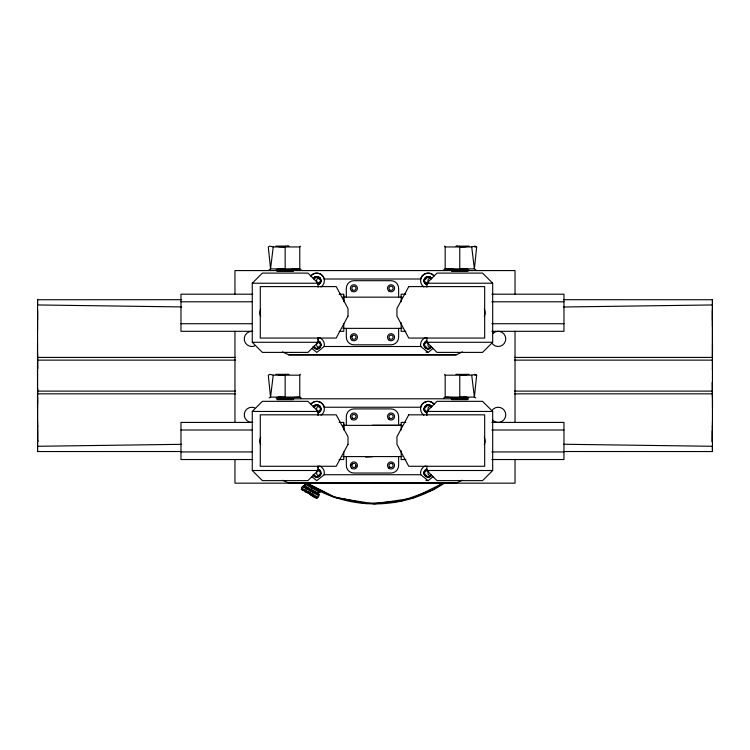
<?xml version="1.0" encoding="UTF-8"?>
<svg xmlns="http://www.w3.org/2000/svg" width="750" height="750" viewBox="0 0 750 750"><rect width="100%" height="100%" fill="white"/><g stroke="black" fill="none" stroke-linecap="round" stroke-linejoin="round"><path stroke-width="1.12" d="M37.5 343.556L37.5 407.691M37.566 329.653L37.566 311.231M181.678 451.519L37.566 451.547L37.566 299.7L37.566 304.95L181.678 306.928M37.566 451.509L37.566 393.844L235.575 393.844M318.056 415.453L318.056 411.45L307.941 401.334L262.378 401.334L252.262 411.45L252.262 470.503L262.378 480.628L307.941 480.628L318.056 470.503L318.056 465.928M318.056 287.222L318.056 283.228L307.941 273.103L262.378 273.103L252.262 283.228L252.262 342.281L262.378 352.397L307.941 352.397L318.056 342.281L318.056 337.697M343.791 451.941L343.791 459.534L339.141 459.534M343.791 429.928L343.791 424.106M343.791 323.719L343.791 331.312L339.141 331.312M343.791 301.697L343.791 295.884M712.434 320.1L712.425 309.272M563.634 451.519L712.434 451.547L712.434 446.288L563.634 444.253M712.5 407.691L712.434 381.441M712.434 451.547L712.434 299.7L712.434 357.403L514.425 357.403M712.434 430.247L712.397 442.219L712.434 425.184M37.575 309.272L37.566 320.1M712.434 369.806L712.5 343.556M37.575 440.109L37.566 441.75L37.566 430.181M712.434 311.231L712.434 326.269M712.434 421.584L712.416 441.684L712.434 431.147M37.566 426.938L37.566 421.584M37.566 393.637L37.8 388.988M303.263 487.003L303.337 485.672L305.4 486.272M444.6 246.112L445.172 246.956L471.713 246.956L475.05 246.112L476.653 246.956L474.394 268.884L475.809 269.728M444.6 374.334L445.172 375.178L471.713 375.178L475.05 374.334L476.653 375.178L474.394 397.116L475.809 397.959M301.191 269.728L299.775 268.884L270.544 268.884L268.284 246.956L269.897 246.112L273.225 246.956L270.544 268.884L269.128 269.728M301.191 397.959L299.775 397.116L270.544 397.116L268.284 375.178L269.897 374.334L273.225 375.178L270.544 397.116L269.128 397.959M317.953 284.681C325.162 282.366 317.306 272.184 313.256 278.531L316.088 276.609L319.041 277.209M317.953 412.903C325.162 410.597 317.306 400.406 313.256 406.762L316.088 404.831L319.397 405.694M431.691 278.531C427.641 272.184 419.775 282.366 426.994 284.681L425.906 284.184M424.144 279.619L424.613 282.863M425.906 412.406L426.994 412.903C419.775 410.597 427.641 400.406 431.691 406.762M424.022 344.363L424.716 342.478M424.022 472.584L424.716 470.709L426.572 469.2L425.475 469.866M316.734 349.144L320.944 344.812L317.484 341.353M316.734 477.366L320.944 473.034L317.484 469.575M318.666 495.712L319.069 494.569L318.075 493.444L305.419 486.281L304.781 483.984L305.344 482.991L320.325 491.466L319.762 492.459L317.466 493.097M320.334 282.863L320.794 281.775M320.334 411.084L320.794 410.006M351.891 336.759L352.294 335.925M351.891 464.981L352.294 464.147M355.538 466.734L355.931 465.9A2.072 2.072 0 0 0 353.297 463.463A2.072 2.072 0 0 0 352.5 466.959A2.072 2.072 0 0 0 355.931 465.9M319.734 491.184L320.325 491.466L312.684 487.481L311.447 489.694M301.481 487.931L302.316 486.459L318.909 495.853L318.075 497.325L301.481 487.931L302.438 488.475L301.331 489.216L302.906 490.678M309.778 492.628L310.613 491.156M424.716 470.7L424.172 471.872A2.916 2.006 90 0 0 424.172 474.216L426.328 476.756L429.975 476.756M320.531 346.603C319.209 349.688 314.372 349.688 313.05 346.603M320.531 474.825C319.209 477.909 314.372 477.909 313.05 474.825M275.841 246.112L285.159 246.112L285.159 269.728L299.775 268.884L299.775 246.956L300.347 246.112M275.841 374.334L285.159 374.334L285.159 397.959L299.775 397.116L299.775 375.178L300.347 374.334M424.613 278.531L426.994 276.713L430.397 277.209M424.613 406.762L426.994 404.934L430.397 405.431M317.841 497.184L317.062 498.113L315.581 497.85L311.372 495.469L305.072 489.956M424.716 342.478L426.572 340.969L425.475 341.634M310.941 275.859C314.578 271.078 323.128 273 324.197 279.009L420.75 279.009C421.819 273 430.369 271.078 433.997 275.859M310.941 404.081C314.578 399.3 323.128 401.222 324.197 407.231L420.75 407.231C421.819 401.222 430.369 399.3 433.997 404.081M314.025 279.309L316.791 276.553L320.944 280.697L317.484 284.156M426.881 287.222L426.881 283.228L437.006 273.103L482.559 273.103L492.684 283.228L492.684 342.281L482.559 352.397L437.006 352.397L426.881 342.281L426.881 337.697M314.025 407.541L316.791 404.775L320.944 408.919L317.484 412.378M427.453 341.353L424.003 344.812L428.203 349.144M424.022 345.197L425.062 347.578L427.303 348.872L428.147 348.956L430.912 346.191M424.144 410.006L424.003 408.919L428.147 404.775L430.912 407.541M426.881 415.453L426.881 411.45L437.006 401.334L482.559 401.334L492.684 411.45L492.684 470.503L482.559 480.628L437.006 480.628L426.881 470.503L426.881 465.928M427.453 469.575L424.003 473.034L428.269 477.553M430.912 474.422L428.147 477.178L428.991 477.094M319.397 283.922L319.941 283.397M319.397 412.153L319.941 411.619M423.45 403.05L424.031 402.544M433.087 348.469L428.147 352.397L420.75 346.5L324.197 346.5L316.791 352.397L311.859 348.469M433.087 476.691L428.147 480.628L420.75 474.722L324.197 474.722L316.791 480.628L311.859 476.691M443.438 482.475L433.106 489.759L400.584 501.281L366.169 503.587L332.409 496.509L305.897 482.709M443.756 269.728L445.172 268.884L474.394 268.884L471.713 246.956M443.756 397.959L445.172 397.116L474.394 397.116L471.713 375.178M429.975 348.534L428.147 348.956M444.506 482.522L412.791 498.122L374.447 503.888L336.159 497.784L305.597 482.419M462.469 351.909L455.991 354.928L288.956 354.928L282.469 351.909M455.991 483.159L462.234 480.244M309.609 490.594L311.203 490.116L313.866 491.062M317.644 348.872L318.206 348.712M380.728 482.569L375.009 482.578M376.828 482.709L372.253 482.691M365.569 457.097L372.469 456.713M459.778 246.956L466.163 246.741M459.778 375.178L466.163 374.972M469.097 246.112L456 246.216L457.894 246.216M285.159 268.884L277.678 269.1L281.419 269.1M469.097 374.334L456 374.438L457.894 374.438M285.159 397.116L277.678 397.322L281.419 397.322M563.634 306.994L712.434 304.95M37.566 446.288L181.678 444.319M287.053 246.216L288.938 246.216L285.159 246.112M273.225 246.956L299.775 246.956M474.675 246.956L476.653 246.956M463.528 269.1L467.269 269.1L459.778 268.884M276.112 269.728L294.206 269.728M450.731 269.728L468.825 269.728M468.009 270.572L234.966 270.572L234.966 293.934M468.159 270.572L515.034 270.572L515.034 293.934M276.938 271.416L293.381 271.416M451.556 271.416L468.009 271.416M252.262 283.228L318.056 283.228M426.881 283.228L492.684 283.228M252.806 294.197L180.975 294.197L180.975 331.312L252.806 331.312M339.141 294.197L343.791 294.197L343.791 300.806M405.806 294.197L401.156 294.197L401.156 301.791M491.859 294.197L563.962 294.197L563.962 331.312L491.859 331.312M342.853 297.15L402.084 297.15M37.566 299.738L181.678 299.7M563.634 299.7L712.434 299.738M180.975 301.791L251.916 301.791M491.859 301.791L563.962 301.791M180.975 323.719L251.916 323.719M491.859 323.719L563.962 323.719M342.909 328.359L402.037 328.359M405.806 331.312L401.156 331.312L401.156 322.641M252.262 342.281L318.056 342.281M426.881 342.281L492.684 342.281M288.591 354.759L456.347 354.759M37.566 357.403L235.575 357.403M37.566 360.131L235.575 360.131M514.425 360.131L712.434 360.131M287.053 374.438L288.938 374.438L285.159 374.334M273.225 375.178L299.775 375.178M474.675 375.178L476.653 375.178M37.566 391.106L235.575 391.106M514.425 391.106L712.434 391.106M514.425 393.844L712.434 393.844M463.528 397.322L467.269 397.322L459.778 397.116M276.112 397.959L294.206 397.959M450.731 397.959L468.825 397.959M276.938 398.803L468.009 398.803M276.938 399.647L293.381 399.647M451.556 399.647L468.009 399.647M252.262 411.45L318.056 411.45M426.881 411.45L492.684 411.45M252.806 422.419L180.975 422.419L180.975 459.534L252.806 459.534M339.141 422.419L343.791 422.419L343.791 429.028M405.806 422.419L401.156 422.419L401.156 430.012M491.859 422.419L563.962 422.419L563.962 459.534L491.859 459.534M372.431 425.25L401.559 425.259M342.909 425.372L402.037 425.372M180.975 430.012L251.916 430.012M491.859 430.012L563.962 430.012M180.975 451.941L251.916 451.941M491.859 451.941L563.962 451.941M342.909 456.581L402.084 456.581M405.806 459.534L401.156 459.534L401.156 450.872M252.262 470.503L318.056 470.503M426.881 470.503L492.684 470.503M288.591 482.991L456.347 482.991M278.775 246.741L285.159 246.956M278.775 374.972L285.159 375.178M312.722 494.288L305.072 491.897M391.031 463.369L391.931 463.575M305.897 488.494L316.556 492.581L319.069 494.569L303.337 485.672M282.703 480.244L288.956 483.159M304.781 483.984L319.762 492.459M301.331 489.216L317.062 498.113L314.062 496.988L309.197 493.669L308.784 492.056M312.684 487.481L306.197 483.553M306.562 483.787L305.344 482.991M307.566 487.491L313.556 492.825M430.753 405.694L431.297 406.228M319.566 277.641L320.334 278.531M430.912 279.309L428.147 276.553L424.003 280.697L427.453 284.156M424.003 408.919L427.453 412.378M314.025 346.191L316.791 348.956M314.025 474.422L316.913 477.553M320.222 342.478L318.366 340.969L320.775 343.641L320.531 343.012M424.022 473.419L424.172 474.216M320.794 279.609L320.944 280.697M320.794 407.841L320.944 408.919M712.256 382.659L712.434 397.434M37.744 368.588L37.566 353.812M37.566 439.978L37.594 441.872L37.566 425.184M37.566 397.434L37.575 403.725M515.034 331.312L515.034 422.419M515.034 459.797L515.034 483.159L234.966 483.159L234.966 459.797M459.778 246.112L459.778 269.728L445.172 268.884L445.172 246.956M459.778 374.334L459.778 397.959L445.172 397.116L445.172 375.178M398.625 297.15L398.625 288.291A7.594 7.594 0 0 0 391.031 280.697L353.916 280.697A7.594 7.594 0 0 0 346.322 288.291L346.322 297.15M398.625 328.359L398.625 337.219A7.594 7.594 0 0 1 391.031 344.812L353.916 344.812A7.594 7.594 0 0 1 346.322 337.219L346.322 328.359M398.625 425.372L398.625 416.512A7.594 7.594 0 0 0 391.031 408.919L353.916 408.919A7.594 7.594 0 0 0 346.322 416.512L346.322 425.372M398.625 456.581L398.625 465.441A7.594 7.594 0 0 1 391.031 473.034L353.916 473.034A7.594 7.594 0 0 1 346.322 465.441L346.322 456.581M318.056 338.119L318.056 339.778M318.056 466.341L318.056 468.009M234.966 331.312L234.966 422.419M484.256 437.316A8.438 8.438 0 0 1 484.256 444.637M320.353 411.506A2.784 2.784 0 0 1 316.537 408.919A2.784 2.784 0 0 1 320.353 406.331M320.353 475.622A2.784 2.784 0 0 1 316.537 473.034A2.784 2.784 0 0 1 320.353 470.447M431.7 475.622A2.784 2.784 0 0 1 428.709 471.066M428.709 410.887A2.784 2.784 0 0 1 431.7 406.331M431.7 347.4A2.784 2.784 0 0 1 428.709 342.844M428.709 282.666A2.784 2.784 0 0 1 431.7 278.109M320.353 283.284A2.784 2.784 0 0 1 316.537 280.697A2.784 2.784 0 0 1 320.353 278.109M320.353 347.4A2.784 2.784 0 0 1 316.537 344.812A2.784 2.784 0 0 1 320.353 342.225M254.634 345.966A7.594 7.594 0 0 1 244.378 340.331A7.594 7.594 0 0 1 251.841 331.312M251.841 422.419A7.594 7.594 0 0 1 244.378 413.4A7.594 7.594 0 0 1 254.634 407.766M492.797 333.534A7.594 7.594 0 0 1 504 334.05A7.594 7.594 0 0 1 502.472 345.159A7.594 7.594 0 0 1 491.55 342.628M491.55 411.103A7.594 7.594 0 0 1 502.472 408.572A7.594 7.594 0 0 1 504 419.681A7.594 7.594 0 0 1 492.797 420.197M260.691 444.637A8.438 8.438 0 0 1 260.691 437.316M484.256 309.094A8.438 8.438 0 0 1 484.256 316.416M260.691 316.416A8.438 8.438 0 0 1 260.691 309.094M444.741 482.944A126.534 126.534 0 0 1 305.297 482.962M431.391 475.622A4.144 4.144 0 0 1 424.903 475.622A4.144 4.144 0 0 1 426.347 469.294M313.547 406.331A4.144 4.144 0 0 1 320.034 406.331A4.144 4.144 0 0 1 318.591 412.659M319.631 465.994A7.594 7.594 0 0 1 324.197 474.722M426.347 412.659A4.144 4.144 0 0 1 424.903 406.331A4.144 4.144 0 0 1 431.391 406.331M428.147 480.628A7.594 7.594 0 0 1 425.906 480.291M420.75 474.722A7.594 7.594 0 0 1 425.316 465.994M423.881 415.2A7.594 7.594 0 0 1 422.578 403.762A7.594 7.594 0 0 1 434.081 404.184M318.591 469.294A4.144 4.144 0 0 1 320.034 475.622A4.144 4.144 0 0 1 313.547 475.622M310.856 404.184A7.594 7.594 0 0 1 322.359 403.762A7.594 7.594 0 0 1 321.066 415.2M431.391 347.4A4.144 4.144 0 0 1 424.903 347.4A4.144 4.144 0 0 1 426.347 341.072M313.547 278.109A4.144 4.144 0 0 1 320.034 278.109A4.144 4.144 0 0 1 318.591 284.438M319.631 337.762A7.594 7.594 0 0 1 324.197 346.5M424.172 345.994A2.916 2.006 90 0 1 424.163 343.641M426.347 284.438A4.144 4.144 0 0 1 424.903 278.109A4.144 4.144 0 0 1 431.391 278.109M428.147 352.397A7.594 7.594 0 0 1 425.906 352.059M420.75 346.5A7.594 7.594 0 0 1 425.316 337.762M423.881 286.978A7.594 7.594 0 0 1 422.578 275.531A7.594 7.594 0 0 1 434.081 275.963M318.591 341.072A4.144 4.144 0 0 1 320.034 347.4A4.144 4.144 0 0 1 313.547 347.4M310.856 275.963A7.594 7.594 0 0 1 322.359 275.531A7.594 7.594 0 0 1 321.066 286.978M320.925 345.197L320.775 345.994L320.925 345.206M320.925 473.419L320.775 474.216L320.925 473.428M348.009 316.125L336.197 338.062L260.278 338.062L260.278 286.603L336.197 286.603L348.009 308.531L348.009 316.125M408.75 286.603L396.938 308.531L396.938 316.125L408.75 338.062L484.669 338.062L484.669 286.603L408.75 286.603M348.009 444.356L336.197 466.284L260.278 466.284L260.278 414.825L336.197 414.825L348.009 436.762L348.009 444.356M408.75 414.825L396.938 436.762L396.938 444.356L408.75 466.284L484.669 466.284L484.669 414.825L408.75 414.825M319.472 469.866L318.366 469.191L320.775 471.872L319.472 469.866M351.506 468.038A3.544 3.544 0 0 0 357.366 466.228A3.544 3.544 0 0 0 352.866 462.056A3.544 3.544 0 0 0 351.506 468.038M388.622 468.038A3.544 3.544 0 0 0 394.481 466.228A3.544 3.544 0 0 0 389.981 462.056A3.544 3.544 0 0 0 388.622 468.038M351.506 419.109A3.544 3.544 0 0 0 357.366 417.3A3.544 3.544 0 0 0 352.866 413.128A3.544 3.544 0 0 0 351.506 419.109M388.622 419.109A3.544 3.544 0 0 0 394.481 417.3A3.544 3.544 0 0 0 389.981 413.128A3.544 3.544 0 0 0 388.622 419.109M389.616 466.959A2.072 2.072 0 0 0 393.056 465.9A2.072 2.072 0 0 0 390.422 463.463A2.072 2.072 0 0 0 389.616 466.959M352.5 418.031A2.072 2.072 0 0 0 355.931 416.972A2.072 2.072 0 0 0 353.297 414.534A2.072 2.072 0 0 0 352.5 418.031M389.616 418.031A2.072 2.072 0 0 0 393.056 416.972A2.072 2.072 0 0 0 390.422 414.534A2.072 2.072 0 0 0 389.616 418.031M351.506 339.816A3.544 3.544 0 0 0 357.366 338.006A3.544 3.544 0 0 0 352.866 333.834A3.544 3.544 0 0 0 351.506 339.816M388.622 339.816A3.544 3.544 0 0 0 394.481 338.006A3.544 3.544 0 0 0 389.981 333.834A3.544 3.544 0 0 0 388.622 339.816M388.622 290.887A3.544 3.544 0 0 0 394.481 289.078A3.544 3.544 0 0 0 389.981 284.906A3.544 3.544 0 0 0 388.622 290.887M351.506 290.887A3.544 3.544 0 0 0 357.366 289.078A3.544 3.544 0 0 0 352.866 284.906A3.544 3.544 0 0 0 351.506 290.887M389.616 338.738A2.072 2.072 0 0 0 393.056 337.678A2.072 2.072 0 0 0 390.422 335.231A2.072 2.072 0 0 0 389.616 338.738M352.5 338.738A2.072 2.072 0 0 0 355.931 337.678A2.072 2.072 0 0 0 353.297 335.231A2.072 2.072 0 0 0 352.5 338.738M352.5 289.809A2.072 2.072 0 0 0 355.931 288.75A2.072 2.072 0 0 0 353.297 286.303A2.072 2.072 0 0 0 352.5 289.809M389.616 289.809A2.072 2.072 0 0 0 393.056 288.75A2.072 2.072 0 0 0 390.422 286.303A2.072 2.072 0 0 0 389.616 289.809"/></g></svg>
